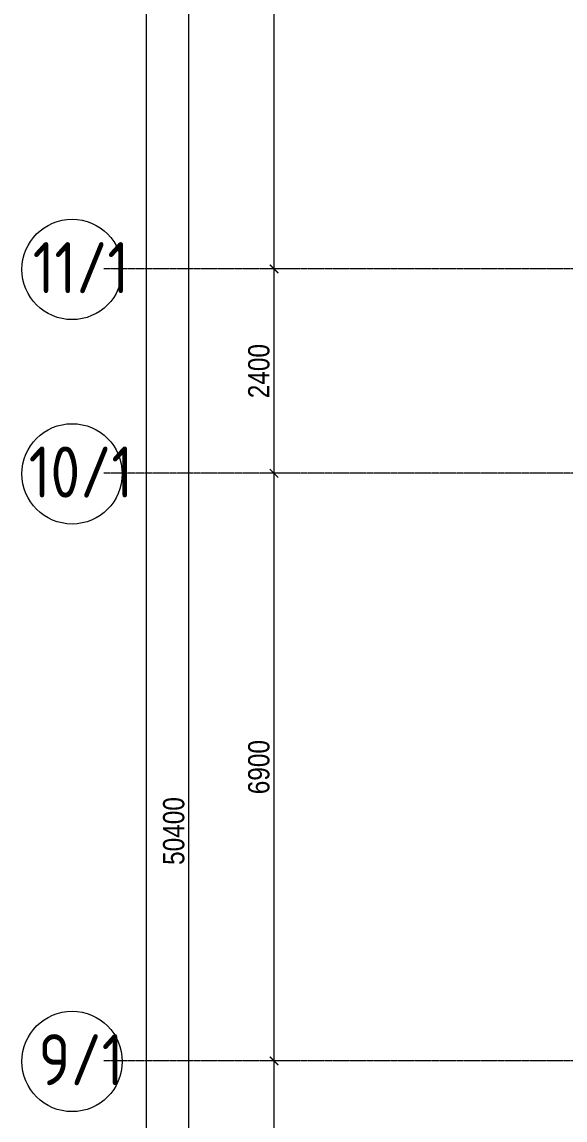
# Model space of a CAD drawing. Header units: millimetres. Extents: x -231292 to 573618, y -153144 to 564035.
# Drawn here: x 1966 to 8347, y 48536 to 61430 of the extents above; entities that cross this region are included whole.
import ezdxf
from ezdxf.enums import TextEntityAlignment as Align

# ---------------------------------------------------------------- set-up
doc = ezdxf.new("R2010")
doc.units = ezdxf.units.MM
doc.linetypes.add('CENTER2', pattern=[28.575, 19.05, -3.175, 3.175, -3.175])
doc.layers.get('0').update_dxf_attribs({"color": 250})
doc.layers.get('Defpoints').update_dxf_attribs({"color": 250})
doc.layers.add('РД_Оси_100', color=250, linetype='Continuous', lineweight=0)
doc.layers.add('РД_Оси_размер', color=250, linetype='Continuous', lineweight=0)
doc.styles.add('style1', font='ARIALN.TTF')
doc.styles.add('ккк', font='isocpeur.ttf', dxfattribs={"width": 0.85, "oblique": 15})
doc.dimstyles.new('Dim100_ареал', dxfattribs={"dimscale": 100, "dimtxt": 2.5, "dimasz": 1, "dimexe": 1, "dimexo": 1, "dimgap": 0.5, "dimtad": 1, "dimzin": 12, "dimdsep": 46, "dimtxsty": 'style1', "dimblk": 'ARCHTICK', "dimcen": 1, "dimdle": 1, "dimclrd": 256, "dimclre": 256, "dimaunit": 1, "dimadec": 0, "dimazin": 3, "dimtfac": 1, "dimtmove": 1, "dimatfit": 3, "dimldrblk": 'OPEN30', "dimfxl": 2, "dimfxlon": 1, "dimtolj": 1, "dimtzin": 0, "dimlwd": 9, "dimlwe": 9, "dimarcsym": 0})

# ---------------------------------------------------------------- blocks, each defined once
blk = doc.blocks.new('A-iden')
at = {"linetype": 'Continuous', "lineweight": 5}
blk.add_circle((-0.73, -4.06), 5.89, dxfattribs=at)
at = {"color": 0, "linetype": 'Continuous', "lineweight": 20, "style": 'ккк', "width": 0.85}
blk.add_attdef('ID', text='', height=6, dxfattribs=at).set_placement((0.31, -3.85), align=Align.MIDDLE_CENTER)
blk = doc.blocks.new('_ArchTick')
at = {"color": 0, "linetype": 'ByBlock', "const_width": 0.15}
blk.add_lwpolyline([(-0.5, -0.5), (0.5, 0.5)], dxfattribs=at)
blk = doc.blocks.new('*D1564')
at = {"layer": 'Defpoints', "color": 0, "transparency": 16777216}
for p in [(-5455, 134700), (-2955, 134700), (-2955, 0)]:
    blk.add_point(p, dxfattribs=at)
at = {"layer": 'РД_Оси_размер', "lineweight": 9, "transparency": 16777216}
for p, q in [((-5455, -100), (-5455, 134800)), ((-5255, 134700), (-5555, 134700)), ((-5255, 0), (-5555, 0))]:
    blk.add_line(p, q, dxfattribs=at)
at = {"layer": 'РД_Оси_размер', "lineweight": 9, "transparency": 16777216, "xscale": 100, "yscale": 100, "zscale": 100}
for p, rotation in [((-5455, 134700), 90), ((-5455, 0), 270)]:
    blk.add_blockref('_ArchTick', p, dxfattribs=dict(at, rotation=rotation))
at = {"layer": 'РД_Оси_размер', "color": 0, "transparency": 16777216, "insert": (-5633, 67350), "char_height": 250, "attachment_point": 5, "rotation": 90, "style": 'style1'}
blk.add_mtext('\\A1;134700', dxfattribs=at)
blk = doc.blocks.new('_Open30')
at = {"color": 0, "linetype": 'ByBlock', "lineweight": -2}
for p, q in [((-1, 0.27), (0, 0)), ((0, 0), (-1, -0.27)), ((0, 0), (-1, 0))]:
    blk.add_line(p, q, dxfattribs=at)
blk = doc.blocks.new('*D1570')
at = {"layer": 'Defpoints', "color": 0, "transparency": 16777216}
for p in [(-3955, 36000), (-2955, 36000), (-2955, 33600)]:
    blk.add_point(p, dxfattribs=at)
at = {"layer": 'РД_Оси_размер', "lineweight": 9, "transparency": 16777216}
for p, q in [((-3755, 36000), (-4055, 36000)), ((-3955, 33500), (-3955, 36100)), ((-3755, 33600), (-4055, 33600))]:
    blk.add_line(p, q, dxfattribs=at)
at = {"layer": 'РД_Оси_размер', "lineweight": 9, "transparency": 16777216, "xscale": 100, "yscale": 100, "zscale": 100}
for p, rotation in [((-3955, 36000), 90), ((-3955, 33600), 270)]:
    blk.add_blockref('_ArchTick', p, dxfattribs=dict(at, rotation=rotation))
at = {"layer": 'РД_Оси_размер', "color": 0, "transparency": 16777216, "insert": (-4133, 34800), "char_height": 250, "attachment_point": 5, "rotation": 90, "style": 'style1'}
blk.add_mtext('\\A1;2400', dxfattribs=at)
blk = doc.blocks.new('*D1571')
at = {"layer": 'Defpoints', "color": 0, "transparency": 16777216}
for p in [(-3955, 42900), (-2955, 42900), (-2955, 36000)]:
    blk.add_point(p, dxfattribs=at)
at = {"layer": 'РД_Оси_размер', "lineweight": 9, "transparency": 16777216}
for p, q in [((-3955, 35900), (-3955, 43000)), ((-3755, 42900), (-4055, 42900)), ((-3755, 36000), (-4055, 36000))]:
    blk.add_line(p, q, dxfattribs=at)
at = {"layer": 'РД_Оси_размер', "lineweight": 9, "transparency": 16777216, "xscale": 100, "yscale": 100, "zscale": 100}
for p, rotation in [((-3955, 42900), 90), ((-3955, 36000), 270)]:
    blk.add_blockref('_ArchTick', p, dxfattribs=dict(at, rotation=rotation))
at = {"layer": 'РД_Оси_размер', "color": 0, "transparency": 16777216, "insert": (-4133, 39450), "char_height": 250, "attachment_point": 5, "rotation": 90, "style": 'style1'}
blk.add_mtext('\\A1;6900', dxfattribs=at)
blk = doc.blocks.new('*D1572')
at = {"layer": 'Defpoints', "color": 0, "transparency": 16777216}
for p in [(-3955, 45300), (-2955, 45300), (-2955, 42900)]:
    blk.add_point(p, dxfattribs=at)
at = {"layer": 'РД_Оси_размер', "lineweight": 9, "transparency": 16777216}
for p, q in [((-3955, 42800), (-3955, 45400)), ((-3755, 45300), (-4055, 45300)), ((-3755, 42900), (-4055, 42900))]:
    blk.add_line(p, q, dxfattribs=at)
at = {"layer": 'РД_Оси_размер', "lineweight": 9, "transparency": 16777216, "xscale": 100, "yscale": 100, "zscale": 100}
for p, rotation in [((-3955, 45300), 90), ((-3955, 42900), 270)]:
    blk.add_blockref('_ArchTick', p, dxfattribs=dict(at, rotation=rotation))
at = {"layer": 'РД_Оси_размер', "color": 0, "transparency": 16777216, "insert": (-4133, 44100), "char_height": 250, "attachment_point": 5, "rotation": 90, "style": 'style1'}
blk.add_mtext('\\A1;2400', dxfattribs=at)
blk = doc.blocks.new('*D1573')
at = {"layer": 'Defpoints', "color": 0, "transparency": 16777216}
for p in [(-3955, 52200), (-2955, 52200), (-2955, 45300)]:
    blk.add_point(p, dxfattribs=at)
at = {"layer": 'РД_Оси_размер', "lineweight": 9, "transparency": 16777216}
for p, q in [((-3955, 45200), (-3955, 52300)), ((-3755, 52200), (-4055, 52200)), ((-3755, 45300), (-4055, 45300))]:
    blk.add_line(p, q, dxfattribs=at)
at = {"layer": 'РД_Оси_размер', "lineweight": 9, "transparency": 16777216, "xscale": 100, "yscale": 100, "zscale": 100}
for p, rotation in [((-3955, 52200), 90), ((-3955, 45300), 270)]:
    blk.add_blockref('_ArchTick', p, dxfattribs=dict(at, rotation=rotation))
at = {"layer": 'РД_Оси_размер', "color": 0, "transparency": 16777216, "insert": (-4133, 48750), "char_height": 250, "attachment_point": 5, "rotation": 90, "style": 'style1'}
blk.add_mtext('\\A1;6900', dxfattribs=at)
blk = doc.blocks.new('*D1608')
at = {"layer": 'Defpoints', "color": 0, "transparency": 16777216}
for p in [(-4955, 63900), (-2955, 63900), (-2955, 13500)]:
    blk.add_point(p, dxfattribs=at)
at = {"layer": 'РД_Оси_размер', "lineweight": 9, "transparency": 16777216}
for p, q in [((-4955, 13400), (-4955, 64000)), ((-4755, 63900), (-5055, 63900)), ((-4755, 13500), (-5055, 13500))]:
    blk.add_line(p, q, dxfattribs=at)
at = {"layer": 'РД_Оси_размер', "lineweight": 9, "transparency": 16777216, "xscale": 100, "yscale": 100, "zscale": 100}
for p, rotation in [((-4955, 63900), 90), ((-4955, 13500), 270)]:
    blk.add_blockref('_ArchTick', p, dxfattribs=dict(at, rotation=rotation))
at = {"layer": 'РД_Оси_размер', "color": 0, "transparency": 16777216, "insert": (-5133, 38700), "char_height": 250, "attachment_point": 5, "rotation": 90, "style": 'style1'}
blk.add_mtext('\\A1;50400', dxfattribs=at)
blk = doc.blocks.new('СОШ_2200_АР_ОСИ_М100_28.05.24')
at = {"layer": 'РД_Оси_100', "linetype": 'CENTER2'}
for p, q in [((29555, 45300), (-5954.958, 45300)), ((29555, 42900), (-5954.958, 42900)), ((29555, 36000), (-5954.958, 36000))]:
    blk.add_line(p, q, dxfattribs=at)
at = {"layer": 'РД_Оси_100', "color": 0, "xscale": 100, "yscale": 100, "zscale": 100}
for p, values in [((-6254.958, 45700), {'ID': '11/1'}), ((-6254.958, 43300), {'ID': '10/1'}), ((-6254.958, 36400), {'ID': '9/1'})]:
    blk.add_blockref('A-iden', p, dxfattribs=at).add_auto_attribs(values)
at = {"layer": 'РД_Оси_размер'}
for base, p1, p2, picture, middle in [((-5454.958, 134700), (-2954.958, 0), (-2954.958, 134700), '*D1564', (-5632.601, 67350)), ((-4954.958, 63900), (-2954.958, 13500), (-2954.958, 63900), '*D1608', (-5132.601, 38700)), ((-3954.958, 52200), (-2954.958, 45300), (-2954.958, 52200), '*D1573', (-4132.601, 48750)), ((-3954.958, 45300), (-2954.958, 42900), (-2954.958, 45300), '*D1572', (-4132.601, 44100)), ((-3954.958, 42900), (-2954.958, 36000), (-2954.958, 42900), '*D1571', (-4132.601, 39450)), ((-3954.958, 36000), (-2954.958, 33600), (-2954.958, 36000), '*D1570', (-4132.601, 34800))]:
    dim = blk.add_linear_dim(base=base, p1=p1, p2=p2, angle=90, dimstyle='Dim100_ареал', dxfattribs=at)
    dim.commit()
    dim.dimension.update_dxf_attribs({"geometry": picture, "text_midpoint": middle})

msp = doc.modelspace()

# ---------------------------------------------------------------- block references
at = {"layer": 'РД_Оси_100'}
msp.add_blockref('СОШ_2200_АР_ОСИ_М100_28.05.24', (8883.403, 13229.686), dxfattribs=at)

doc.saveas('drawing.dxf')
